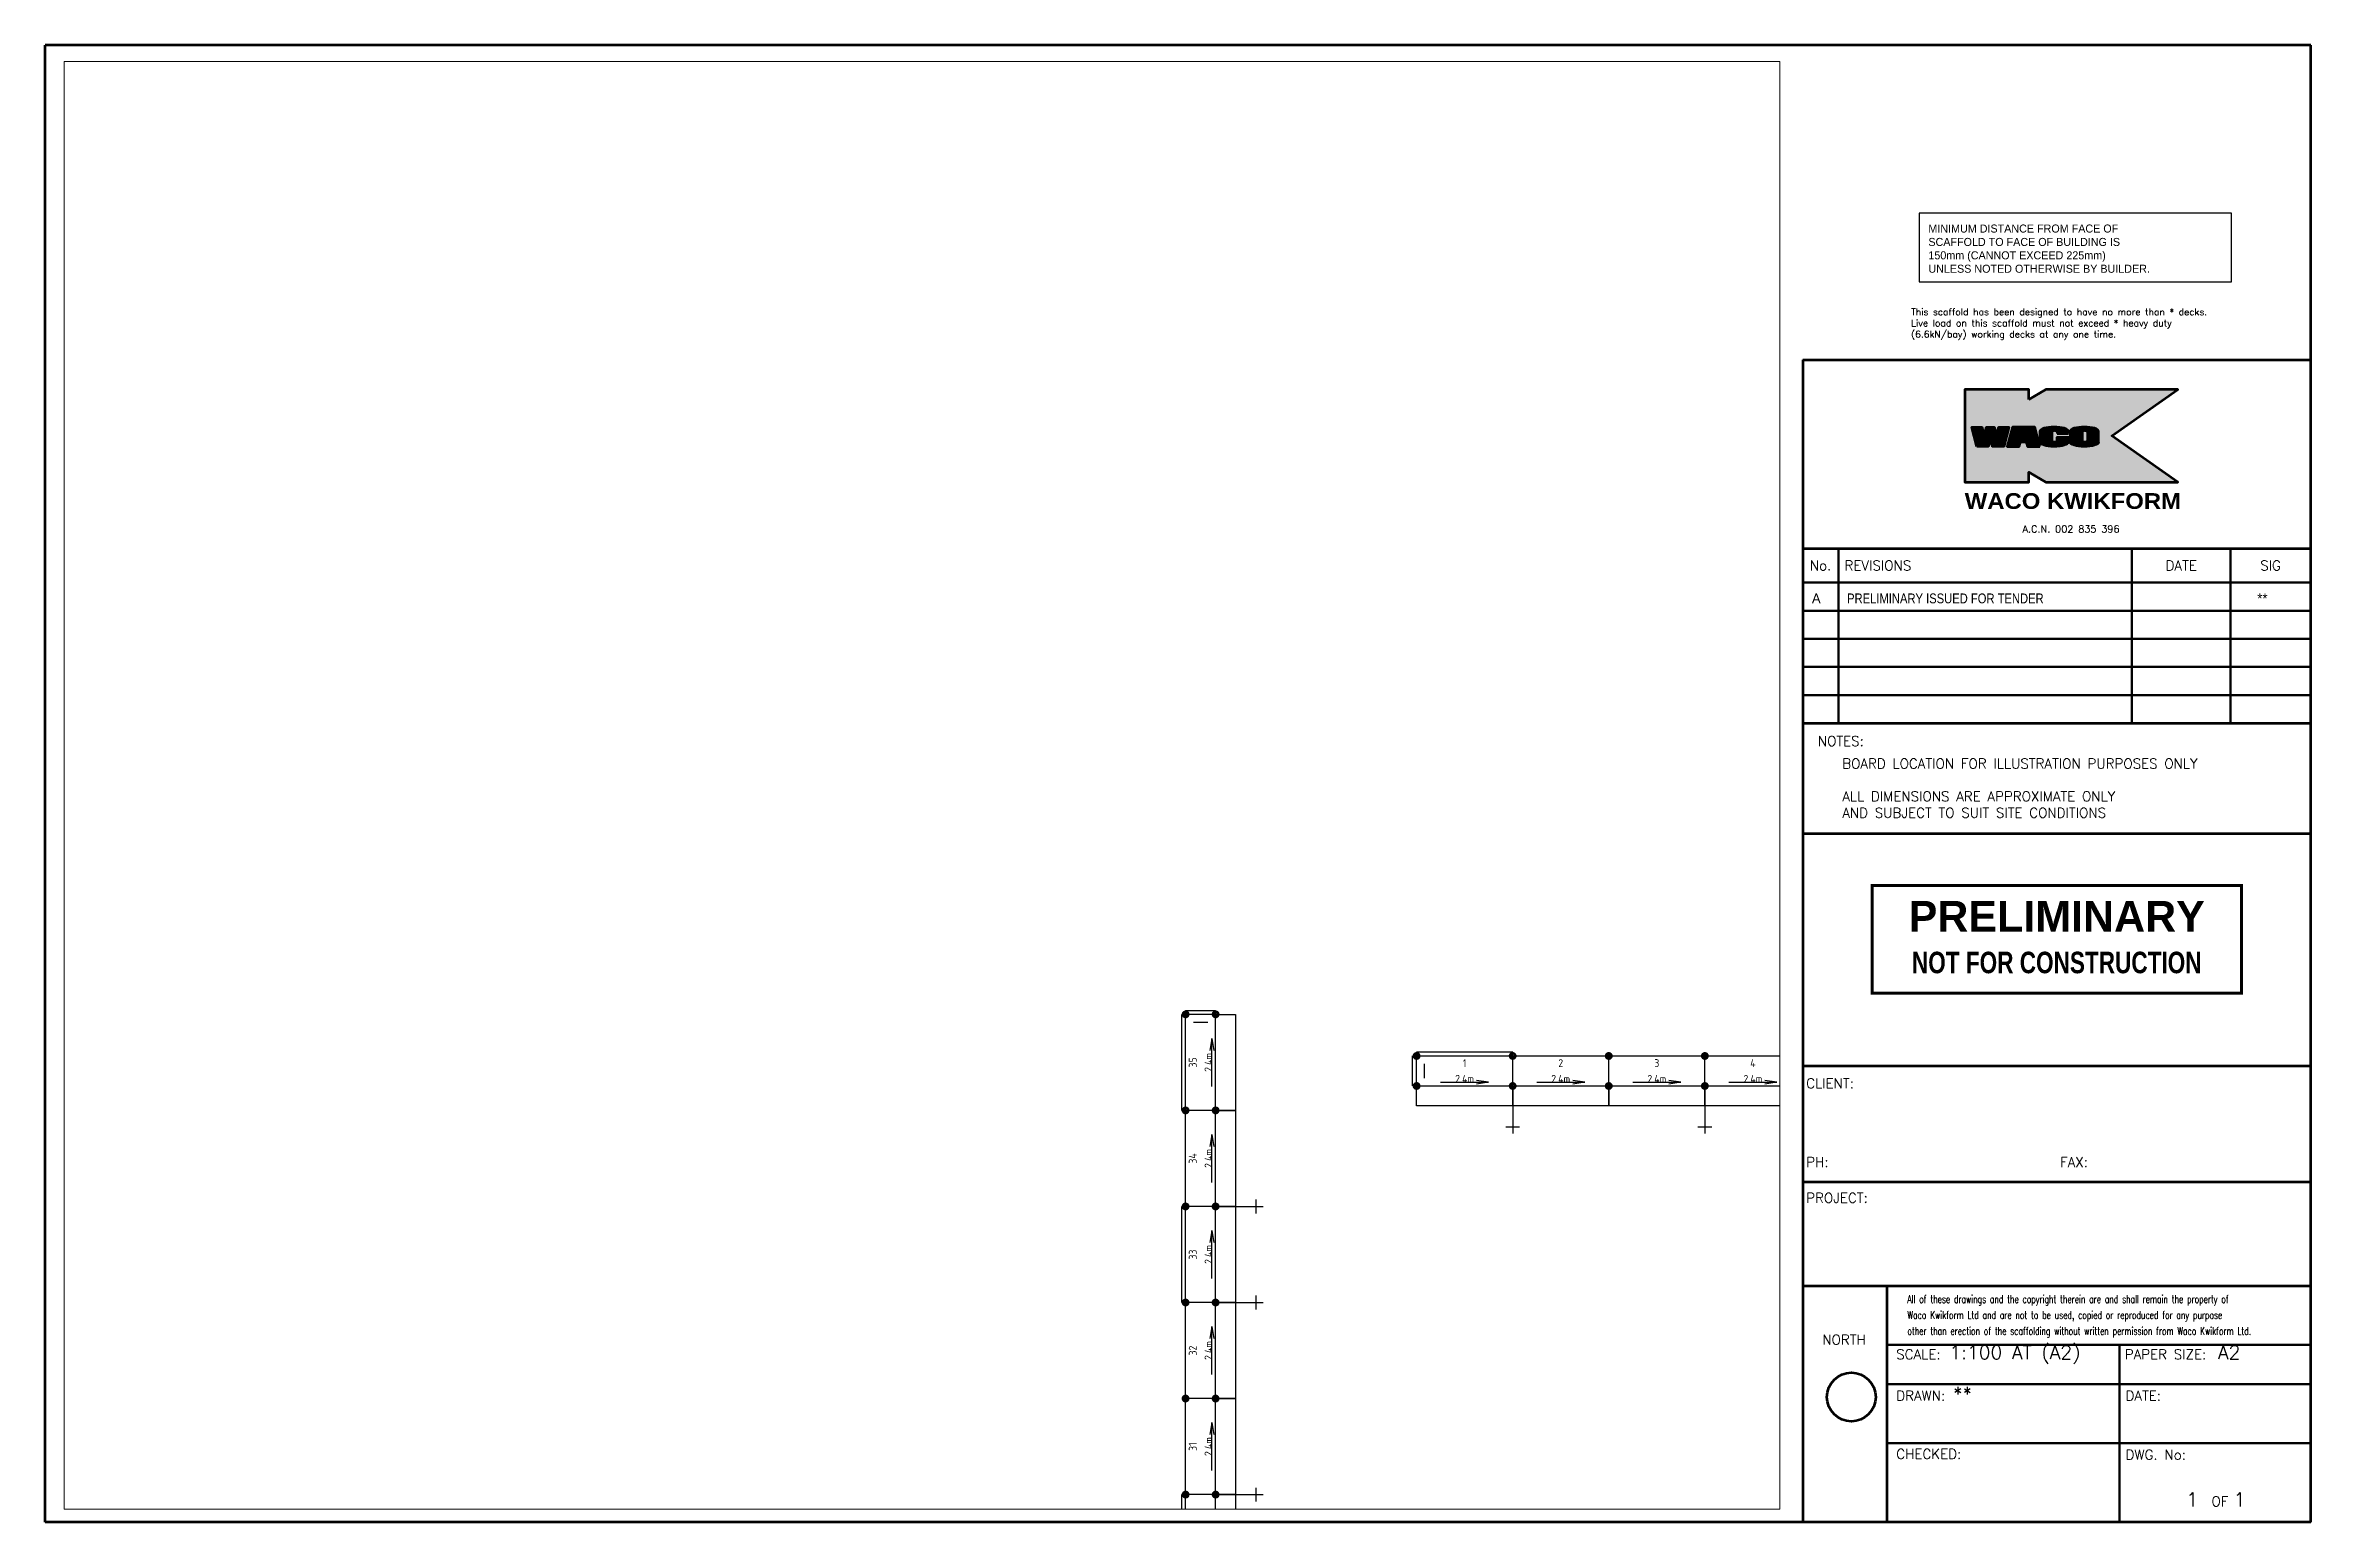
# Paper-space layout 'WACO Kwikform A2 Drawing Sheet No Ledgen' of a CAD drawing. Header units: millimetres. Extents: x 0 to 575, y 0 to 375.
# The model-space entities are those that its viewports show. They can reach past a viewport. Long polylines and large blocks are cut down to what shows.
import ezdxf
from ezdxf.enums import TextEntityAlignment as Align

# ---------------------------------------------------------------- set-up
doc = ezdxf.new("R2010")
doc.units = ezdxf.units.MM
doc.linetypes.add('KwikScaf_DASHED', pattern=[3.75, 2.5, -1.25])
doc.linetypes.add('KwikScaf_Line', pattern=[1, 1, 0])
doc.layers.get('0').update_dxf_attribs({"linetype": 'CONTINUOUS'})
for name, color, linetype in [('DISTANCE', 3, 'CONTINUOUS'), ('KwikScaf Schematic', 7, 'CONTINUOUS'), ('PRELIMINARY', 7, 'CONTINUOUS'), ('RED', 8, 'CONTINUOUS')]:
    doc.layers.add(name, color=color, linetype=linetype)
for name, color, linetype, lineweight in [('Sheet 018', 10, 'CONTINUOUS', 18), ('Sheet 025', 7, 'CONTINUOUS', 25), ('Sheet 035', 5, 'CONTINUOUS', 35), ('Sheet 050', 130, 'CONTINUOUS', 50), ('Sheet 070', 180, 'CONTINUOUS', 70)]:
    doc.layers.add(name, color=color, linetype=linetype, lineweight=lineweight)
doc.layers.add('Viewport', color=7, linetype='CONTINUOUS', plot=False)
doc.styles.add('ARCH', font='archd.shx', dxfattribs={"height": 250})
doc.styles.add('KwikScaf ISO', font='isocp.shx')
doc.styles.add('ROMANS', font='romans')
doc.styles.add('STAMP', font='ARIALBD.TTF')
doc.styles.add('WACO', font='ariblk.TTF')
pattern_1 = [(0, (0, 0), (0, 0.174625), [0.127, -0.047625]), (90, (0, 0), (-0.174625, 1e-17), [0.127, -0.047625])]

# ---------------------------------------------------------------- blocks, each defined once
blk = doc.blocks.new('REVDES')
at = {"style": 'ARCH'}
for tag, p in [('01', (2.31, 1.87)), ('03', (87.68, 1.87)), ('04', (115.37, 1.87))]:
    blk.add_attdef(tag, p, '', height=2.5, dxfattribs=at)
at = {"style": 'ARCH', "width": 0.85}
blk.add_attdef('02', (11.25, 1.87), '', height=2.5, dxfattribs=at)
blk = doc.blocks.new('PREL')
at = {"layer": 'RED', "const_width": 100}
blk.add_lwpolyline([(6000, 1750), (-6000, 1750), (-6000, -1750), (6000, -1750)], close=True, dxfattribs=at)
at = {"layer": 'RED', "style": 'STAMP'}
blk.add_text('PRELIMINARY', height=1000, dxfattribs=at).set_placement((0, 750), align=Align.MIDDLE)
at = {"layer": 'RED', "style": 'STAMP', "width": 0.75}
blk.add_text('NOT FOR CONSTRUCTION', height=700, dxfattribs=at).set_placement((0, -750), align=Align.MIDDLE)
blk = doc.blocks.new('REVISED TITLE')
at = {"layer": 'Sheet 025', "style": 'ROMANS'}
for s, p in [('CLIENT:', (-128.05, 110.15)), ('PH:', (-128.05, 90.15)), ('FAX:', (-63.6, 90.15)), ('PROJECT:', (-128.05, 81.06)), ('SCALE:', (-105.19, 41.33)), ('PAPER SIZE:', (-47.19, 41.33)), ('DRAWN:', (-105.19, 30.85)), ('DATE:', (-46.99, 30.85)), ('CHECKED:', (-105.19, 16.04)), ('DWG. No:', (-46.99, 15.86)), ('OF', (-25.18, 3.98))]:
    blk.add_text(s, height=2.5, dxfattribs=at).set_placement(p)
at = {"layer": 'Sheet 035', "style": 'ROMANS'}
for tag, p in [('CLIENT_CONTACT', (-110.61, 110.15)), ('ADDRESS_STREET', (-110.61, 100.15)), ('COMPANY', (-110.61, 105.15)), ('CITY', (-110.61, 95.15)), ('PHONE_NO.', (-110.61, 90.15)), ('FAX_NO.', (-46.16, 90.15)), ('PROJECT_TITLE:', (-110.61, 81.06)), ('PROJECT_DESCRIPTION', (-110.61, 76.06)), ('PROJECT_DESCRIPTION_2', (-110.61, 71.06)), ('PROJECT_DESCRIPTION_3', (-110.61, 66.06)), ('PROJECT_DESCRIPTION_4', (-110.61, 61.06)), ('SCALE', (-91.76, 41.33)), ('PAPER_SIZE', (-23.56, 41.33)), ('DRAFTSMAN', (-90.76, 30.85)), ('DATE', (-35.55, 30.85)), ('DWG_NO', (-46.15, 9.93))]:
    blk.add_attdef(tag, p, '', height=3.5, dxfattribs=at)
for tag, p in [('PAGE_NO.', (-30.05, 3.98)), ('OF_PAGES.', (-18.05, 3.98))]:
    blk.add_attdef(tag, text='', height=3.5, dxfattribs=at).set_placement(p, align=Align.CENTER)

msp = doc.modelspace()

# ---------------------------------------------------------------- linework, layer by layer
at = {"layer": 'KwikScaf Schematic', "color": 3, "linetype": 'KwikScaf_DASHED'}
for p, q in [((37011, 11699), (37011, 9260)), ((37111, 11799), (37873, 11799)), ((37311, 11499), (37673, 11499)), ((42874, 9880), (42874, 10642)), ((45413, 10742), (42974, 10742)), ((43174, 10080), (43174, 10442)), ((37011, 6821), (37011, 4382)), ((37011, -496), (37011, -2935))]:
    msp.add_line(p, q, dxfattribs=at)
at = {"layer": 'KwikScaf Schematic', "color": 3, "linetype": 'KwikScaf_Line'}
for p, q in [((37111, 9260), (37111, 11699)), ((37873, 11699), (37111, 11699)), ((37873, 9260), (37873, 11699)), ((37873, 11699), (38381, 11699)), ((38381, 11699), (38381, 9260)), ((37778, 11089), (37730, 10784)), ((37778, 9870), (37778, 11089)), ((37778, 11089), (37825, 10784)), ((42974, 10642), (45413, 10642)), ((42974, 9880), (42974, 10642)), ((45413, 9880), (45413, 10642)), ((45413, 10642), (47852, 10642)), ((47852, 9880), (47852, 10642)), ((47852, 10642), (50291, 10642)), ((50291, 9880), (50291, 10642)), ((50291, 10642), (52730, 10642)), ((42974, 9880), (45413, 9880)), ((42974, 9372), (42974, 9880)), ((43583, 9975), (44803, 9975)), ((44803, 9975), (44498, 10023)), ((44803, 9975), (44498, 9928)), ((45413, 9880), (45413, 9372)), ((45413, 9880), (47852, 9880)), ((45413, 9372), (45413, 9880)), ((46022, 9975), (47242, 9975)), ((47242, 9975), (46937, 10023)), ((47242, 9975), (46937, 9928)), ((47852, 9880), (47852, 9372)), ((47852, 9880), (50291, 9880)), ((47852, 9372), (47852, 9880)), ((48461, 9975), (49681, 9975)), ((49681, 9975), (49376, 10023)), ((49681, 9975), (49376, 9928)), ((50291, 9880), (50291, 9372)), ((50291, 9880), (52730, 9880)), ((50291, 9372), (50291, 9880)), ((50900, 9975), (52120, 9975)), ((52120, 9975), (51815, 10023)), ((52120, 9975), (51815, 9928)), ((37111, 6821), (37111, 9260)), ((37873, 9260), (37111, 9260)), ((37873, 6821), (37873, 9260)), ((37873, 9260), (38381, 9260)), ((38381, 9260), (37873, 9260)), ((38381, 9260), (38381, 6821)), ((45413, 9372), (42974, 9372)), ((45413, 9372), (45413, 8672)), ((47852, 9372), (45413, 9372)), ((50291, 9372), (47852, 9372)), ((50291, 9372), (50291, 8672)), ((52730, 9372), (50291, 9372)), ((37778, 8650), (37730, 8345)), ((37778, 7431), (37778, 8650)), ((37778, 8650), (37825, 8345)), ((45238, 8847), (45588, 8847)), ((50116, 8847), (50466, 8847)), ((38906, 6646), (38906, 6996)), ((37111, 4382), (37111, 6821)), ((37873, 6821), (37111, 6821)), ((37873, 4382), (37873, 6821)), ((37873, 6821), (38381, 6821)), ((38381, 6821), (37873, 6821)), ((38381, 6821), (38381, 4382)), ((38381, 6821), (39081, 6821)), ((37778, 6211), (37730, 5906)), ((37778, 4992), (37778, 6211)), ((37778, 6211), (37825, 5906)), ((37111, 1943), (37111, 4382)), ((37873, 4382), (37111, 4382)), ((37873, 1943), (37873, 4382)), ((37873, 4382), (38381, 4382)), ((38381, 4382), (37873, 4382)), ((38381, 4382), (38381, 1943)), ((38381, 4382), (39081, 4382)), ((38906, 4207), (38906, 4557)), ((37778, 3772), (37730, 3467)), ((37778, 2553), (37778, 3772)), ((37778, 3772), (37825, 3467)), ((37111, -496), (37111, 1943)), ((37873, 1943), (37111, 1943)), ((37873, -496), (37873, 1943)), ((37873, 1943), (38381, 1943)), ((38381, 1943), (37873, 1943)), ((38381, 1943), (38381, -496)), ((37778, 1333), (37730, 1028)), ((37778, 114), (37778, 1333)), ((37778, 1333), (37825, 1028)), ((37111, -2935), (37111, -496)), ((37873, -496), (37111, -496)), ((37873, -2935), (37873, -496)), ((37873, -496), (38381, -496)), ((38381, -496), (37873, -496)), ((38381, -496), (38381, -2935)), ((38381, -496), (39081, -496)), ((38906, -671), (38906, -321))]:
    msp.add_line(p, q, dxfattribs=at)
for points in [[(37061, 11699, 100, 100, -0.198912), (37076, 11734, 100, 100, -0.198912), (37111, 11749, 100, 100, -0.198912), (37146, 11734, 100, 100, -0.198912), (37161, 11699, 100, 100, -0.198912), (37146, 11663, 100, 100, -0.198912), (37111, 11649, 100, 100, -0.198912), (37076, 11663, 100, 100, -0.198912)], [(37823, 11699, 100, 100, -0.198912), (37838, 11734, 100, 100, -0.198912), (37873, 11749, 100, 100, -0.198912), (37908, 11734, 100, 100, -0.198912), (37923, 11699, 100, 100, -0.198912), (37908, 11663, 100, 100, -0.198912), (37873, 11649, 100, 100, -0.198912), (37838, 11663, 100, 100, -0.198912)], [(42974, 10692, 100, 100, -0.198912), (43009, 10677, 100, 100, -0.198912), (43024, 10642, 100, 100, -0.198912), (43009, 10607, 100, 100, -0.198912), (42974, 10592, 100, 100, -0.198912), (42938, 10607, 100, 100, -0.198912), (42924, 10642, 100, 100, -0.198912), (42938, 10677, 100, 100, -0.198912)], [(45413, 10692, 100, 100, -0.198912), (45448, 10677, 100, 100, -0.198912), (45463, 10642, 100, 100, -0.198912), (45448, 10607, 100, 100, -0.198912), (45413, 10592, 100, 100, -0.198912), (45377, 10607, 100, 100, -0.198912), (45363, 10642, 100, 100, -0.198912), (45377, 10677, 100, 100, -0.198912)], [(45413, 10692, 100, 100, -0.198912), (45448, 10677, 100, 100, -0.198912), (45463, 10642, 100, 100, -0.198912), (45448, 10607, 100, 100, -0.198912), (45413, 10592, 100, 100, -0.198912), (45377, 10607, 100, 100, -0.198912), (45363, 10642, 100, 100, -0.198912), (45377, 10677, 100, 100, -0.198912)], [(47852, 10692, 100, 100, -0.198912), (47887, 10677, 100, 100, -0.198912), (47902, 10642, 100, 100, -0.198912), (47887, 10607, 100, 100, -0.198912), (47852, 10592, 100, 100, -0.198912), (47816, 10607, 100, 100, -0.198912), (47802, 10642, 100, 100, -0.198912), (47816, 10677, 100, 100, -0.198912)], [(47852, 10692, 100, 100, -0.198912), (47887, 10677, 100, 100, -0.198912), (47902, 10642, 100, 100, -0.198912), (47887, 10607, 100, 100, -0.198912), (47852, 10592, 100, 100, -0.198912), (47816, 10607, 100, 100, -0.198912), (47802, 10642, 100, 100, -0.198912), (47816, 10677, 100, 100, -0.198912)], [(50291, 10692, 100, 100, -0.198912), (50326, 10677, 100, 100, -0.198912), (50341, 10642, 100, 100, -0.198912), (50326, 10607, 100, 100, -0.198912), (50291, 10592, 100, 100, -0.198912), (50255, 10607, 100, 100, -0.198912), (50241, 10642, 100, 100, -0.198912), (50255, 10677, 100, 100, -0.198912)], [(50291, 10692, 100, 100, -0.198912), (50326, 10677, 100, 100, -0.198912), (50341, 10642, 100, 100, -0.198912), (50326, 10607, 100, 100, -0.198912), (50291, 10592, 100, 100, -0.198912), (50255, 10607, 100, 100, -0.198912), (50241, 10642, 100, 100, -0.198912), (50255, 10677, 100, 100, -0.198912)], [(45413, 9930, 100, 100, -0.198912), (45448, 9915, 100, 100, -0.198912), (45463, 9880, 100, 100, -0.198912), (45448, 9845, 100, 100, -0.198912), (45413, 9830, 100, 100, -0.198912), (45377, 9845, 100, 100, -0.198912), (45363, 9880, 100, 100, -0.198912), (45377, 9915, 100, 100, -0.198912)], [(47852, 9930, 100, 100, -0.198912), (47887, 9915, 100, 100, -0.198912), (47902, 9880, 100, 100, -0.198912), (47887, 9845, 100, 100, -0.198912), (47852, 9830, 100, 100, -0.198912), (47816, 9845, 100, 100, -0.198912), (47802, 9880, 100, 100, -0.198912), (47816, 9915, 100, 100, -0.198912)], [(50291, 9930, 100, 100, -0.198912), (50326, 9915, 100, 100, -0.198912), (50341, 9880, 100, 100, -0.198912), (50326, 9845, 100, 100, -0.198912), (50291, 9830, 100, 100, -0.198912), (50255, 9845, 100, 100, -0.198912), (50241, 9880, 100, 100, -0.198912), (50255, 9915, 100, 100, -0.198912)], [(37061, 9260, 100, 100, -0.198912), (37076, 9295, 100, 100, -0.198912), (37111, 9310, 100, 100, -0.198912), (37146, 9295, 100, 100, -0.198912), (37161, 9260, 100, 100, -0.198912), (37146, 9224, 100, 100, -0.198912), (37111, 9210, 100, 100, -0.198912), (37076, 9224, 100, 100, -0.198912)], [(37061, 9260, 100, 100, -0.198912), (37076, 9295, 100, 100, -0.198912), (37111, 9310, 100, 100, -0.198912), (37146, 9295, 100, 100, -0.198912), (37161, 9260, 100, 100, -0.198912), (37146, 9224, 100, 100, -0.198912), (37111, 9210, 100, 100, -0.198912), (37076, 9224, 100, 100, -0.198912)], [(37823, 9260, 100, 100, -0.198912), (37838, 9295, 100, 100, -0.198912), (37873, 9310, 100, 100, -0.198912), (37908, 9295, 100, 100, -0.198912), (37923, 9260, 100, 100, -0.198912), (37908, 9224, 100, 100, -0.198912), (37873, 9210, 100, 100, -0.198912), (37838, 9224, 100, 100, -0.198912)], [(37061, 6821, 100, 100, -0.198912), (37076, 6856, 100, 100, -0.198912), (37111, 6871, 100, 100, -0.198912), (37146, 6856, 100, 100, -0.198912), (37161, 6821, 100, 100, -0.198912), (37146, 6785, 100, 100, -0.198912), (37111, 6771, 100, 100, -0.198912), (37076, 6785, 100, 100, -0.198912)], [(37061, 6821, 100, 100, -0.198912), (37076, 6856, 100, 100, -0.198912), (37111, 6871, 100, 100, -0.198912), (37146, 6856, 100, 100, -0.198912), (37161, 6821, 100, 100, -0.198912), (37146, 6785, 100, 100, -0.198912), (37111, 6771, 100, 100, -0.198912), (37076, 6785, 100, 100, -0.198912)], [(37823, 6821, 100, 100, -0.198912), (37838, 6856, 100, 100, -0.198912), (37873, 6871, 100, 100, -0.198912), (37908, 6856, 100, 100, -0.198912), (37923, 6821, 100, 100, -0.198912), (37908, 6785, 100, 100, -0.198912), (37873, 6771, 100, 100, -0.198912), (37838, 6785, 100, 100, -0.198912)], [(37061, 4382, 100, 100, -0.198912), (37076, 4417, 100, 100, -0.198912), (37111, 4432, 100, 100, -0.198912), (37146, 4417, 100, 100, -0.198912), (37161, 4382, 100, 100, -0.198912), (37146, 4346, 100, 100, -0.198912), (37111, 4332, 100, 100, -0.198912), (37076, 4346, 100, 100, -0.198912)], [(37061, 4382, 100, 100, -0.198912), (37076, 4417, 100, 100, -0.198912), (37111, 4432, 100, 100, -0.198912), (37146, 4417, 100, 100, -0.198912), (37161, 4382, 100, 100, -0.198912), (37146, 4346, 100, 100, -0.198912), (37111, 4332, 100, 100, -0.198912), (37076, 4346, 100, 100, -0.198912)], [(37823, 4382, 100, 100, -0.198912), (37838, 4417, 100, 100, -0.198912), (37873, 4432, 100, 100, -0.198912), (37908, 4417, 100, 100, -0.198912), (37923, 4382, 100, 100, -0.198912), (37908, 4346, 100, 100, -0.198912), (37873, 4332, 100, 100, -0.198912), (37838, 4346, 100, 100, -0.198912)], [(37061, 1943, 100, 100, -0.198912), (37076, 1978, 100, 100, -0.198912), (37111, 1993, 100, 100, -0.198912), (37146, 1978, 100, 100, -0.198912), (37161, 1943, 100, 100, -0.198912), (37146, 1907, 100, 100, -0.198912), (37111, 1893, 100, 100, -0.198912), (37076, 1907, 100, 100, -0.198912)], [(37061, 1943, 100, 100, -0.198912), (37076, 1978, 100, 100, -0.198912), (37111, 1993, 100, 100, -0.198912), (37146, 1978, 100, 100, -0.198912), (37161, 1943, 100, 100, -0.198912), (37146, 1907, 100, 100, -0.198912), (37111, 1893, 100, 100, -0.198912), (37076, 1907, 100, 100, -0.198912)], [(37823, 1943, 100, 100, -0.198912), (37838, 1978, 100, 100, -0.198912), (37873, 1993, 100, 100, -0.198912), (37908, 1978, 100, 100, -0.198912), (37923, 1943, 100, 100, -0.198912), (37908, 1907, 100, 100, -0.198912), (37873, 1893, 100, 100, -0.198912), (37838, 1907, 100, 100, -0.198912)], [(37061, -496, 100, 100, -0.198912), (37076, -461, 100, 100, -0.198912), (37111, -446, 100, 100, -0.198912), (37146, -461, 100, 100, -0.198912), (37161, -496, 100, 100, -0.198912), (37146, -532, 100, 100, -0.198912), (37111, -546, 100, 100, -0.198912), (37076, -532, 100, 100, -0.198912)], [(37061, -496, 100, 100, -0.198912), (37076, -461, 100, 100, -0.198912), (37111, -446, 100, 100, -0.198912), (37146, -461, 100, 100, -0.198912), (37161, -496, 100, 100, -0.198912), (37146, -532, 100, 100, -0.198912), (37111, -546, 100, 100, -0.198912), (37076, -532, 100, 100, -0.198912)], [(37823, -496, 100, 100, -0.198912), (37838, -461, 100, 100, -0.198912), (37873, -446, 100, 100, -0.198912), (37908, -461, 100, 100, -0.198912), (37923, -496, 100, 100, -0.198912), (37908, -532, 100, 100, -0.198912), (37873, -546, 100, 100, -0.198912), (37838, -532, 100, 100, -0.198912)]]:
    msp.add_lwpolyline(points, format="xyseb", close=True, dxfattribs=at)
at = {"layer": 'KwikScaf Schematic', "color": 3, "linetype": 'KwikScaf_Line', "const_width": 100}
for points in [[(42974, 9930, -0.198912), (43009, 9915, -0.198912), (43024, 9880, -0.198912), (43009, 9845, -0.198912), (42974, 9830, -0.198912), (42938, 9845, -0.198912), (42924, 9880, -0.198912), (42938, 9915, -0.198912)], [(45413, 9930, -0.198912), (45448, 9915, -0.198912), (45463, 9880, -0.198912), (45448, 9845, -0.198912), (45413, 9830, -0.198912), (45377, 9845, -0.198912), (45363, 9880, -0.198912), (45377, 9915, -0.198912)], [(47852, 9930, -0.198912), (47887, 9915, -0.198912), (47902, 9880, -0.198912), (47887, 9845, -0.198912), (47852, 9830, -0.198912), (47816, 9845, -0.198912), (47802, 9880, -0.198912), (47816, 9915, -0.198912)], [(50291, 9930, -0.198912), (50326, 9915, -0.198912), (50341, 9880, -0.198912), (50326, 9845, -0.198912), (50291, 9830, -0.198912), (50255, 9845, -0.198912), (50241, 9880, -0.198912), (50255, 9915, -0.198912)], [(37823, 9260, -0.198912), (37838, 9295, -0.198912), (37873, 9310, -0.198912), (37908, 9295, -0.198912), (37923, 9260, -0.198912), (37908, 9224, -0.198912), (37873, 9210, -0.198912), (37838, 9224, -0.198912)], [(37823, 6821, -0.198912), (37838, 6856, -0.198912), (37873, 6871, -0.198912), (37908, 6856, -0.198912), (37923, 6821, -0.198912), (37908, 6785, -0.198912), (37873, 6771, -0.198912), (37838, 6785, -0.198912)], [(37823, 4382, -0.198912), (37838, 4417, -0.198912), (37873, 4432, -0.198912), (37908, 4417, -0.198912), (37923, 4382, -0.198912), (37908, 4346, -0.198912), (37873, 4332, -0.198912), (37838, 4346, -0.198912)], [(37823, 1943, -0.198912), (37838, 1978, -0.198912), (37873, 1993, -0.198912), (37908, 1978, -0.198912), (37923, 1943, -0.198912), (37908, 1907, -0.198912), (37873, 1893, -0.198912), (37838, 1907, -0.198912)], [(37823, -496, -0.198912), (37838, -461, -0.198912), (37873, -446, -0.198912), (37908, -461, -0.198912), (37923, -496, -0.198912), (37908, -532, -0.198912), (37873, -546, -0.198912), (37838, -532, -0.198912)]]:
    msp.add_lwpolyline(points, format="xyb", close=True, dxfattribs=at)

# ---------------------------------------------------------------- texts
at = {"layer": 'KwikScaf Schematic', "style": 'KwikScaf ISO'}
for s, p in [('35', (37292, 10479)), ('2.4m', (37692, 10479)), ('34', (37292, 8040)), ('2.4m', (37692, 8040)), ('2.4m', (37692, 5601)), ('33', (37292, 5601)), ('32', (37292, 3162)), ('2.4m', (37692, 3162)), ('31', (37292, 723)), ('2.4m', (37692, 723))]:
    msp.add_text(s, height=200, rotation=90, dxfattribs=at).set_placement(p, align=Align.MIDDLE_CENTER)
for s, p in [('1', (44193, 10461)), ('2', (46632, 10461)), ('3', (49071, 10461)), ('4', (51510, 10461)), ('2.4m', (44193, 10061)), ('2.4m', (46632, 10061)), ('2.4m', (49071, 10061)), ('2.4m', (51510, 10061))]:
    msp.add_text(s, height=200, dxfattribs=at).set_placement(p, align=Align.MIDDLE_CENTER)

psp = doc.layouts.new('WACO Kwikform A2 Drawing Sheet No Ledgen')

# ---------------------------------------------------------------- hatches: boundary and pattern name
h = psp.add_hatch()
h.set_pattern_fill('ANGLE', color=140, scale=0.025, style=0)
h.set_pattern_definition(pattern_1)
h.paths.add_polyline_path([(493.69, 275.27), (494.27, 273.1), (497.09, 273.1), (498.42, 278.06), (495.82, 278.06), (495.23, 275.87), (494.64, 278.06), (492.73, 278.06), (492.14, 275.87), (491.55, 278.06), (488.96, 278.06), (490.29, 273.1), (493.11, 273.1)])
h = psp.add_hatch()
h.set_pattern_fill('ANGLE', color=140, scale=0.025, style=0)
h.set_pattern_definition(pattern_1)
h.paths.add_polyline_path([(504.96, 278.06), (499.32, 278.06), (497.99, 273.1), (501.01, 273.1), (501.33, 274.31), (502.79, 274.31), (503.11, 273.1), (506.29, 273.1)])
h.paths.add_polyline_path([(502.14, 276.71), (502.6, 274.99), (501.68, 274.99)], flags=16)
h = psp.add_hatch()
h.set_pattern_fill('ANGLE', color=140, scale=0.025, style=0)
h.set_pattern_definition(pattern_1)
edge = h.paths.add_edge_path()
edge.add_ellipse((509.97, 276.84), major_axis=(-0.658, 0), ratio=0.455652, start_angle=180, end_angle=360, ccw=False)
edge.add_line((510.63, 276.84), (510.63, 276.42))
edge.add_line((510.63, 276.42), (513.49, 276.42))
edge.add_line((513.49, 276.42), (513.49, 276.96))
edge.add_ellipse((509.88, 276.96), major_axis=(-3.61, 0), ratio=0.304653, start_angle=180, end_angle=360)
edge.add_line((506.27, 276.96), (506.27, 274.2))
edge.add_ellipse((509.88, 274.2), major_axis=(-3.61, 0), ratio=0.304653, start_angle=0, end_angle=180)
edge.add_line((513.49, 274.2), (513.49, 275.5))
edge.add_line((513.49, 275.5), (510.63, 275.5))
edge.add_line((510.63, 275.5), (510.63, 274.44))
edge.add_ellipse((509.97, 274.48), major_axis=(-0.658, 0), ratio=0.455652, start_angle=0, end_angle=180, ccw=False)
edge.add_line((509.31, 274.48), (509.31, 276.88))
h = psp.add_hatch()
h.set_pattern_fill('ANGLE', color=140, scale=0.025, style=0)
h.set_pattern_definition(pattern_1)
edge = h.paths.add_edge_path()
edge.add_ellipse((517.56, 276.96), major_axis=(-3.61, 0), ratio=0.304653, start_angle=180, end_angle=360)
edge.add_line((513.95, 276.96), (513.95, 274.2))
edge.add_ellipse((517.56, 274.2), major_axis=(-3.61, 0), ratio=0.304653, start_angle=0, end_angle=180)
edge.add_line((521.17, 274.2), (521.17, 276.96))
edge = h.paths.add_edge_path(flags=16)
edge.add_ellipse((517.65, 276.84), major_axis=(-0.658, 0), ratio=0.455652, start_angle=180, end_angle=360, ccw=False)
edge.add_line((518.31, 276.84), (518.31, 274.44))
edge.add_ellipse((517.65, 274.48), major_axis=(-0.658, 0), ratio=0.455652, start_angle=0, end_angle=180, ccw=False)
edge.add_line((517, 274.48), (517, 276.88))
at = {"layer": 'Sheet 070'}
h = psp.add_hatch(color=51, dxfattribs=at)
h.paths.add_polyline_path([(501.68, 274.99), (502.6, 274.99), (502.14, 276.71)], flags=0)
h.paths.add_polyline_path([(506.29, 273.1), (504.96, 278.06), (499.32, 278.06), (497.99, 273.1), (501.01, 273.1), (501.33, 274.31), (502.79, 274.31), (503.11, 273.1)], flags=16)
h.paths.add_polyline_path([(490.29, 273.1), (488.96, 278.06), (491.55, 278.06), (492.14, 275.87), (492.73, 278.06), (494.64, 278.06), (495.23, 275.87), (495.82, 278.06), (498.42, 278.06), (497.09, 273.1), (494.27, 273.1), (493.69, 275.27), (493.11, 273.1)], flags=16)
h.paths.add_polyline_path([(503.44, 285.06), (503.44, 287.56), (487.19, 287.56), (487.19, 264.06), (503.44, 264.06), (503.44, 266.56), (507.77, 264.06), (541.27, 264.06), (524.49, 275.81), (541.27, 287.56), (507.77, 287.56)])
edge = h.paths.add_edge_path(flags=16)
edge.add_line((510.63, 274.48), (510.63, 275.5))
edge.add_line((510.63, 275.5), (513.49, 275.5))
edge.add_line((513.49, 275.5), (513.49, 274.2))
edge.add_ellipse((509.88, 274.2), major_axis=(-3.61, 0), ratio=0.304653, start_angle=0, end_angle=180, ccw=False)
edge.add_line((506.27, 274.2), (506.27, 276.96))
edge.add_ellipse((509.88, 276.96), major_axis=(-3.61, 0), ratio=0.304653, start_angle=180, end_angle=360, ccw=False)
edge.add_line((513.49, 276.96), (513.49, 276.42))
edge.add_line((513.49, 276.42), (510.63, 276.42))
edge.add_line((510.63, 276.42), (510.63, 276.84))
edge.add_ellipse((509.97, 276.84), major_axis=(-0.658, 0), ratio=0.455652, start_angle=180, end_angle=360)
edge.add_line((509.31, 276.84), (509.31, 274.48))
edge.add_ellipse((509.97, 274.48), major_axis=(-0.658, 0), ratio=0.455652, start_angle=0, end_angle=180)
edge = h.paths.add_edge_path(flags=16)
edge.add_ellipse((517.56, 274.2), major_axis=(-3.61, 0), ratio=0.304653, start_angle=0, end_angle=180, ccw=False)
edge.add_line((513.95, 274.2), (513.95, 276.96))
edge.add_ellipse((517.56, 276.96), major_axis=(-3.61, 0), ratio=0.304653, start_angle=180, end_angle=360, ccw=False)
edge.add_line((521.17, 276.96), (521.17, 274.2))
edge = h.paths.add_edge_path(flags=0)
edge.add_line((517, 276.84), (517, 274.48))
edge.add_ellipse((517.65, 274.48), major_axis=(-0.658, 0), ratio=0.455652, start_angle=0, end_angle=180)
edge.add_line((518.31, 274.48), (518.31, 276.84))
edge.add_ellipse((517.65, 276.84), major_axis=(-0.658, 0), ratio=0.455652, start_angle=180, end_angle=360)

# ---------------------------------------------------------------- linework, layer by layer
at = {"layer": 'DISTANCE'}
psp.add_lwpolyline([(475.65, 314.96), (554.86, 314.96), (554.86, 332.4), (475.65, 332.4)], close=True, dxfattribs=at)
at = {"layer": 'Sheet 050', "color": 7}
for p, q in [((455.13, 202.86), (455.13, 247.24)), ((529.64, 202.86), (529.64, 247.24)), ((554.64, 202.86), (554.64, 247.24)), ((446.08, 238.56), (575, 238.56)), ((446.08, 231.42), (575, 231.42)), ((446.08, 224.28), (575, 224.28)), ((446.08, 217.14), (575, 217.14)), ((446.08, 210), (575, 210)), ((467.54, 45), (575, 45)), ((526.5, 0), (526.5, 45)), ((467.54, 35), (575, 35)), ((467.54, 20), (575, 20))]:
    psp.add_line(p, q, dxfattribs=at)
at = {"layer": 'Sheet 070', "color": 7}
for p, q in [((575, 375), (0, 375)), ((0, 0), (0, 375)), ((575, 0), (575, 375)), ((446.08, 295.14), (575, 295.14)), ((446.08, 295.14), (446.08, 0)), ((446.08, 247.24), (575, 247.24)), ((446.08, 202.86), (575, 202.86)), ((446.08, 174.81), (575, 174.81)), ((446.1, 115.87), (575, 115.87)), ((446.1, 86.35), (575, 86.35)), ((446.08, 60), (575, 60)), ((467.54, -0.18), (467.54, 59.82)), ((575, 0), (0, 0))]:
    psp.add_line(p, q, dxfattribs=at)
at = {"layer": 'Sheet 070'}
for p, q in [((506.27, 276.96), (506.27, 274.2)), ((509.31, 276.84), (509.31, 274.48)), ((510.63, 276.84), (510.63, 276.42)), ((510.63, 276.42), (513.49, 276.42)), ((513.49, 276.42), (513.49, 276.96)), ((513.95, 276.96), (513.95, 274.2)), ((517, 276.84), (517, 274.48)), ((518.31, 276.84), (518.31, 274.48)), ((521.17, 274.2), (521.17, 276.96))]:
    psp.add_line(p, q, dxfattribs=at)
at = {"layer": 'Sheet 070', "color": 7}
psp.add_lwpolyline([(503.44, 285.06), (503.44, 287.56), (487.19, 287.56), (487.19, 264.06), (503.44, 264.06), (503.44, 266.56), (507.77, 264.06), (541.27, 264.06), (524.49, 275.81), (541.27, 287.56), (507.77, 287.56)], close=True, dxfattribs=at)
at = {"layer": 'Sheet 070'}
for points in [[(490.29, 273.1), (488.96, 278.06), (491.55, 278.06), (492.14, 275.87), (492.73, 278.06), (494.64, 278.06), (495.23, 275.87), (495.82, 278.06), (498.42, 278.06), (497.09, 273.1), (494.27, 273.1), (493.69, 275.27), (493.11, 273.1), (490.29, 273.1)], [(506.29, 273.1), (504.96, 278.06), (499.32, 278.06), (497.99, 273.1), (501.01, 273.1), (501.33, 274.31), (502.79, 274.31), (503.11, 273.1)], [(501.68, 274.99), (502.6, 274.99), (502.14, 276.71)]]:
    psp.add_lwpolyline(points, close=True, dxfattribs=at)
psp.add_lwpolyline([(510.63, 274.48), (510.63, 275.5), (513.49, 275.5), (513.49, 274.2)], dxfattribs=at)
at = {"layer": 'Sheet 070', "color": 7}
psp.add_circle((458.41, 31.74), 6.19, dxfattribs=at)
at = {"layer": 'Sheet 070'}
for centre, major_axis, ratio in [((509.88, 276.96), (-3.61, 0), 0.304653), ((509.97, 276.84), (-0.658, 0), 0.455652), ((517.56, 276.96), (-3.61, 0), 0.304653), ((517.65, 276.84), (-0.658, 0), 0.455652)]:
    psp.add_ellipse(centre, major_axis=major_axis, ratio=ratio, start_param=3.141593, end_param=6.283185, dxfattribs=at)
at = {"layer": 'Sheet 070', "extrusion": (0, 0, -1)}
for centre, major_axis, ratio in [((509.88, 274.2), (-3.61, 0), 0.304653), ((509.97, 274.48), (-0.658, 0), 0.455652), ((517.56, 274.2), (-3.61, 0), 0.304653), ((517.65, 274.48), (-0.658, 0), 0.455652)]:
    psp.add_ellipse(centre, major_axis=major_axis, ratio=ratio, start_param=3.141593, end_param=6.283185, dxfattribs=at)

# ---------------------------------------------------------------- block references
at = {"color": 7}
ref = psp.add_blockref('REVDES', (446.08, 231.42), dxfattribs=at)
ref.add_attrib('01', 'A', (448.39, 233.29), dxfattribs={"height": 2.5, "style": 'ARCH'})
ref.add_attrib('02', 'PRELIMINARY ISSUED FOR TENDER', (457.33, 233.29), dxfattribs={"height": 2.5, "style": 'ARCH', "width": 0.85})
ref.add_attrib('04', '**', (561.45, 233.29), dxfattribs={"height": 2.5, "style": 'ARCH'})
psp.add_blockref('REVISED TITLE', (575, 0)).add_auto_attribs({'SCALE': '1:100 AT (A2)', 'PAPER_SIZE': 'A2', 'DRAFTSMAN': '**', 'PAGE_NO.': '1', 'OF_PAGES.': '1'})
at = {"layer": 'PRELIMINARY', "xscale": 0.0078125, "yscale": 0.0078125, "zscale": 0.0078125}
psp.add_blockref('PREL', (510.54, 147.95), dxfattribs=at)

# ---------------------------------------------------------------- texts
at = {"layer": 'DISTANCE', "style": 'ARCH'}
for s, p in [('MINIMUM DISTANCE FROM FACE OF ', (477.96, 327.44)), ('SCAFFOLD TO FACE OF BUILDING IS', (477.96, 324.04)), ('150mm (CANNOT EXCEED 225mm) ', (477.96, 320.64)), ('UNLESS NOTED OTHERWISE BY BUILDER.', (477.96, 317.24))]:
    psp.add_text(s, height=2.04, dxfattribs=at).set_placement(p)
at = {"layer": 'Sheet 018', "color": 7, "style": 'WACO', "width": 0.982356}
psp.add_text('WACO KWIKFORM', height=4, dxfattribs=at).set_placement((487.19, 257.27), (542.08, 257.27), align=Align.FIT)
at = {"layer": 'Sheet 018', "color": 7, "style": 'ROMANS'}
psp.add_text('A.C.N. 002 835 396', height=1.8, dxfattribs=at).set_placement((514.18, 251.28), align=Align.CENTER)
at = {"layer": 'Sheet 018', "color": 7, "style": 'ROMANS', "width": 0.7}
for s, p in [('All of these drawings and the copyright therein are and shall remain the property of ', (472.64, 55.61)), ('Waco Kwikform Ltd and are not to be used, copied or reproduced for any purpose ', (472.64, 51.57)), ('other than erection of the scaffolding without written permission from Waco Kwikform Ltd.', (472.64, 47.52))]:
    psp.add_text(s, height=2, dxfattribs=at).set_placement(p)
at = {"layer": 'Sheet 018', "color": 7, "insert": (473.59, 308.15), "char_height": 1.6999, "width": 95.7239, "attachment_point": 1, "style": 'ROMANS'}
psp.add_mtext('This scaffold has been designed to have no more than * decks.\\PLive load on this scaffold must not exceed * heavy duty \\P(6.6kN/bay) working decks at any one time.', dxfattribs=at)
at = {"layer": 'Sheet 025', "color": 7, "style": 'ROMANS'}
for s, p in [('No.', (450.6, 242.9)), ('DATE', (542.14, 242.9)), ('SIG', (564.82, 242.9))]:
    psp.add_text(s, height=2.5, dxfattribs=at).set_placement(p, align=Align.MIDDLE_CENTER)
psp.add_text('REVISIONS', height=2.5, dxfattribs=at).set_placement((456.69, 242.9), align=Align.MIDDLE_LEFT)
psp.add_text('NOTES:', height=2.5, dxfattribs=at).set_placement((449.89, 197.05))
at = {"layer": 'Sheet 025', "style": 'ROMANS'}
psp.add_text('NORTH', height=2.5, dxfattribs=at).set_placement((451.04, 45.07))
at = {"layer": 'Sheet 025', "color": 7, "insert": (456.1, 193.85), "char_height": 2.5, "width": 104.1343, "attachment_point": 1, "style": 'ROMANS'}
psp.add_mtext('BOARD LOCATION FOR ILLUSTRATION PURPOSES ONLY\\P\\PALL DIMENSIONS ARE APPROXIMATE ONLY\\PAND SUBJECT TO SUIT SITE CONDITIONS', dxfattribs=at)

# ---------------------------------------------------------------- viewports
at = {"layer": 'Viewport', "color": 7}
psp.add_viewport(center=(222.53, 187.07), size=(435.45, 367.5439), view_center_point=(30420.99, 17514.69), view_height=36754.3866, dxfattribs=at)

doc.saveas('drawing.dxf')
